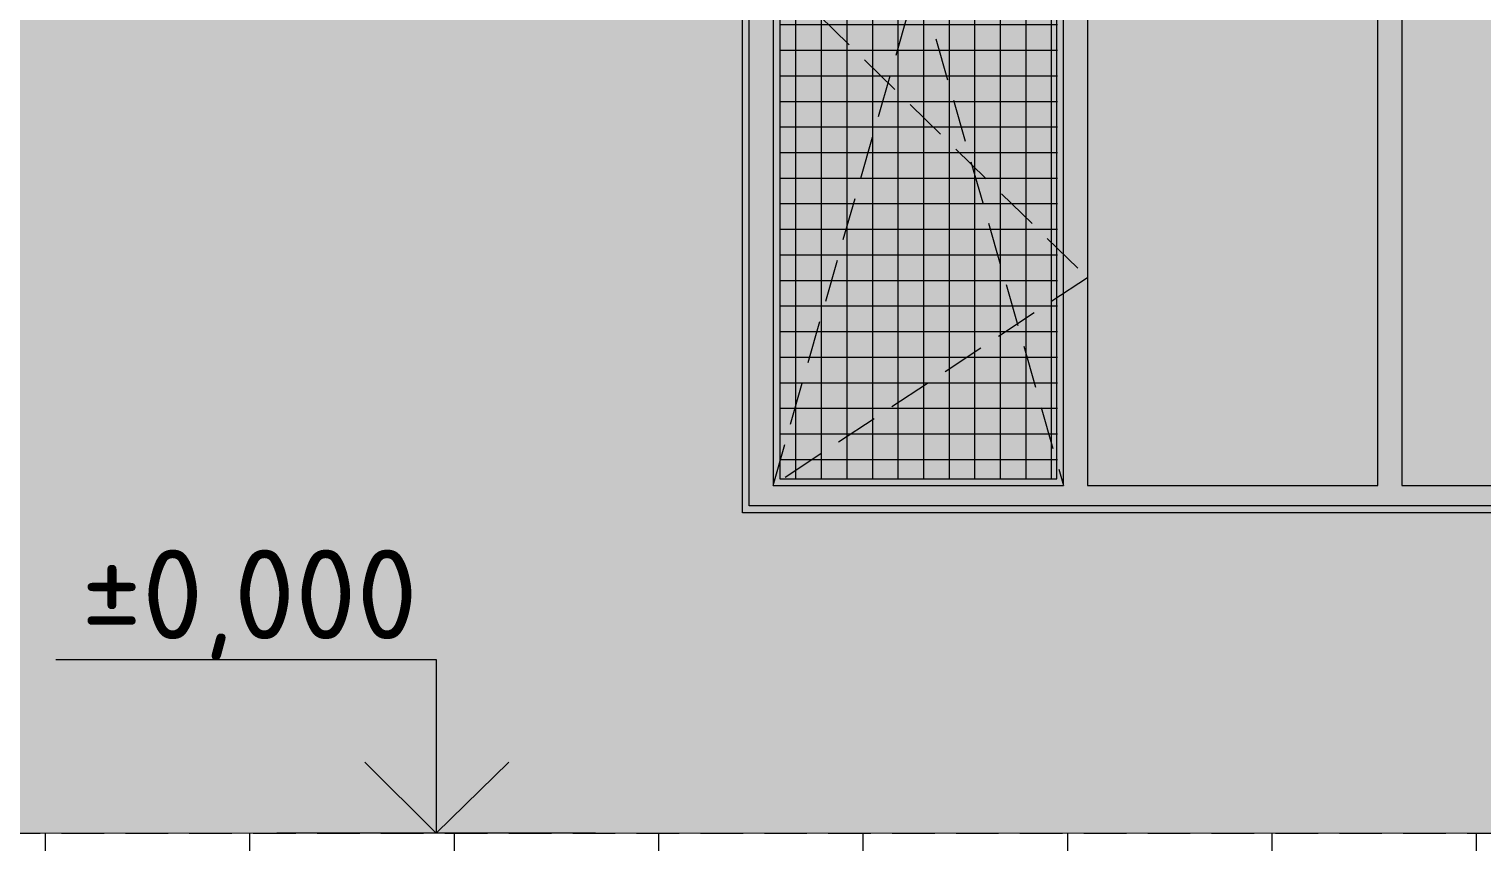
# Model space of a CAD drawing. Header units: millimetres. Extents: x -136099598 to 9192475, y 0 to 779331.
# Drawn here: x 170399 to 174663, y 288528 to 290912 of the extents above; entities that cross this region are included whole.
import ezdxf

# ---------------------------------------------------------------- set-up
doc = ezdxf.new("R2010")
doc.units = ezdxf.units.MM
doc.header["$MEASUREMENT"] = 0
doc.linetypes.add('01_base$0$DASHED2', pattern=[0.375, 0.25, -0.125])
doc.layers.get('0').update_dxf_attribs({"color": 250, "lineweight": 9})
for name, color, linetype, lineweight, true_color in [('!_Окно_00_Штрих_Стекло', 7, 'Continuous', 0, 0x737373), ('RAL 7016', 7, 'Continuous', 0, 0x383e42), ('RAL 90 10', 7, 'Continuous', 0, 0xf1ece1)]:
    doc.layers.add(name, color=color, linetype=linetype, lineweight=lineweight, true_color=true_color)
for name, color, linetype, lineweight in [('!_Цоколь', 7, 'Continuous', 0), ('_Фасад', 7, 'Continuous', 9), ('пунктир', 251, 'Continuous', 13), ('Фасад_тонкие', 7, 'Continuous', 5)]:
    doc.layers.add(name, color=color, linetype=linetype, lineweight=lineweight)
doc.layers.add('PDF _0', color=7, linetype='Continuous')
doc.layers.add('PDF _PDF _0', color=7, linetype='Continuous')
doc.styles.add('PDF ISOCPEUR', font='isocpeur.ttf')

# ---------------------------------------------------------------- blocks, each defined once
blk = doc.blocks.new('A$Cc0e490f6')
at = {"layer": '!_Окно_00_Штрих_Стекло'}
h = blk.add_hatch(color=256, dxfattribs=at)
h.dxf.hatch_style = 1
h.set_gradient(color1=(70, 92, 124), color2=(219, 225, 235), name='CURVED')
h.paths.add_polyline_path([(2271.3, -2358.1), (2273.4, 3983.4), (-1348.8, 3983.4), (-1348.8, -2358.1)])
at = {"layer": 'PDF _PDF _0', "lineweight": 0, "true_color": 0x636466}
h = blk.add_hatch(dxfattribs=at)
h.set_pattern_fill('ANSI37', color=251, scale=600, angle=135)
h.paths.add_polyline_path([(-513.7, -2337), (-513.7, -867.2), (-1326.2, -868.2), (-1326.2, -2338.1)])
at = {"layer": 'RAL 7016', "ltscale": 100, "transparency": 33554687}
h = blk.add_hatch(color=256, dxfattribs=at)
h.dxf.hatch_style = 1
h.paths.add_polyline_path([(2361.3, 4061.9), (-1438.7, 4061.9), (-1438.7, -2438.1), (2361.3, -2438.1)])
h.paths.add_polyline_path([(2271.6, 3983.4), (2271.3, -2358.1), (-1348.8, -2358.1), (-1348.8, 3983.4)], flags=16)
h = blk.add_hatch(color=256, dxfattribs=at)
h.dxf.hatch_style = 1
h.paths.add_polyline_path([(-426.2, -2358.1), (-426.2, 3983.4), (-496.2, 3983.4), (-496.2, -2358.1)])
h = blk.add_hatch(color=256, dxfattribs=at)
h.dxf.hatch_style = 1
h.paths.add_polyline_path([(496.3, -2358.1), (496.3, 3983.4), (426.2, 3983.4), (426.2, -2358.1)])
h = blk.add_hatch(color=256, dxfattribs=at)
h.dxf.hatch_style = 1
h.paths.add_polyline_path([(-496.2, -847.7), (-1348.8, -847.7), (-1348.8, -2358.1), (-496.2, -2358.1)])
h.paths.add_polyline_path([(-516.2, -867.7), (-516.2, -2338.1), (-1328.8, -2338.1), (-1328.8, -867.7)], flags=16)
h.paths.add_polyline_path([(-1091.4, -1097.7), (-1098.7, -1097.7)], flags=0)
at = {"linetype": '01_base$0$DASHED2', "ltscale": 500}
blk.add_lwpolyline([(-1348.8, -847.7), (-426.2, -1748.9), (-1348.8, -2358.1), (-922.5, -867.7), (-496.2, -2358.1)], dxfattribs=at)
at = {"layer": 'PDF _0', "lineweight": 0}
for points in [[(-1438.7, 4061.9), (2361.3, 4061.9), (2361.3, -2438.1), (-1438.7, -2438.1)], [(-1438.7, 4061.9), (2361.3, 4061.9), (2361.3, -2438.1), (-1438.7, -2438.1)], [(-1418.7, 4043.4), (2341.3, 4043.4), (2341.3, -2418.1), (-1418.7, -2418.1)], [(-496.2, -847.7), (-1348.8, -847.7), (-1348.8, -2358.1), (-496.2, -2358.1)], [(426.2, -847.7), (-426.2, -847.7), (-426.2, -2358.1), (426.2, -2358.1)], [(1348.8, -847.7), (496.3, -847.7), (496.3, -2358.1), (1348.8, -2358.1)], [(-1328.8, -2338.1), (-516.2, -2338.1), (-516.2, -867.7), (-1328.8, -867.7)]]:
    blk.add_lwpolyline(points, close=True, dxfattribs=at)

msp = doc.modelspace()

# ---------------------------------------------------------------- hatches: boundary and pattern name
at = {"layer": '!_Цоколь', "lineweight": 0, "ltscale": 5, "true_color": 0x636466}
h = msp.add_hatch(dxfattribs=at)
h.set_pattern_fill('ANSI37', color=251, scale=4800, angle=45)
h.set_pattern_definition([(90, (541247.05, -120), (-600, 1e-13), []), (180, (541247.05, -120), (-2e-13, -600), [])])
h.paths.add_polyline_path([(189807.6, 288553.9), (150807.5, 288553.2), (150807.5, 287083.9), (160267, 287028.9), (160267, 286913.3), (189807.6, 286913.3), (189807.6, 287125.8)])
at = {"layer": 'RAL 90 10', "ltscale": 100, "transparency": 33554687}
h = msp.add_hatch(color=256, dxfattribs=at)
h.dxf.hatch_style = 1
h.paths.add_polyline_path([(193317.6, 302392), (160267, 302392), (160267, 288553.3), (193315.8, 288553.9)])

# ---------------------------------------------------------------- linework, layer by layer
at = {"ltscale": 150}
msp.add_line((193315.8, 288553.9, -0.3), (150807.5, 288553.2, 0.3), dxfattribs=at)
at = {"layer": '_Фасад', "lineweight": 0}
msp.add_line((172061.6, 288553.6), (171126.6, 288553.6), dxfattribs=at)
at = {"layer": 'пунктир', "linetype": '01_base$0$DASHED2', "ltscale": 500}
msp.add_line((150807.2, 288553.9), (192647.4, 288553.9), dxfattribs=at)
at = {"layer": 'Фасад_тонкие', "lineweight": 0}
msp.add_lwpolyline([(170478.4, 289063.5), (171594.1, 289063.5), (171594.1, 288553.6), (171807.5, 288762.5), (171594.1, 288553.6), (171385.2, 288762.5)], dxfattribs=at)

# ---------------------------------------------------------------- block references
at = {"ltscale": 150}
msp.add_blockref('A$Cc0e490f6', (173931.4, 291931.6, 0.2), dxfattribs=at)

# ---------------------------------------------------------------- texts
at = {"layer": 'PDF _0', "color": 18, "lineweight": 0, "true_color": 0x000000, "insert": (171540, 289061.9), "char_height": 262.49, "attachment_point": 9, "style": 'PDF ISOCPEUR'}
msp.add_mtext('%%P0,000', dxfattribs=at)

doc.saveas('drawing.dxf')
